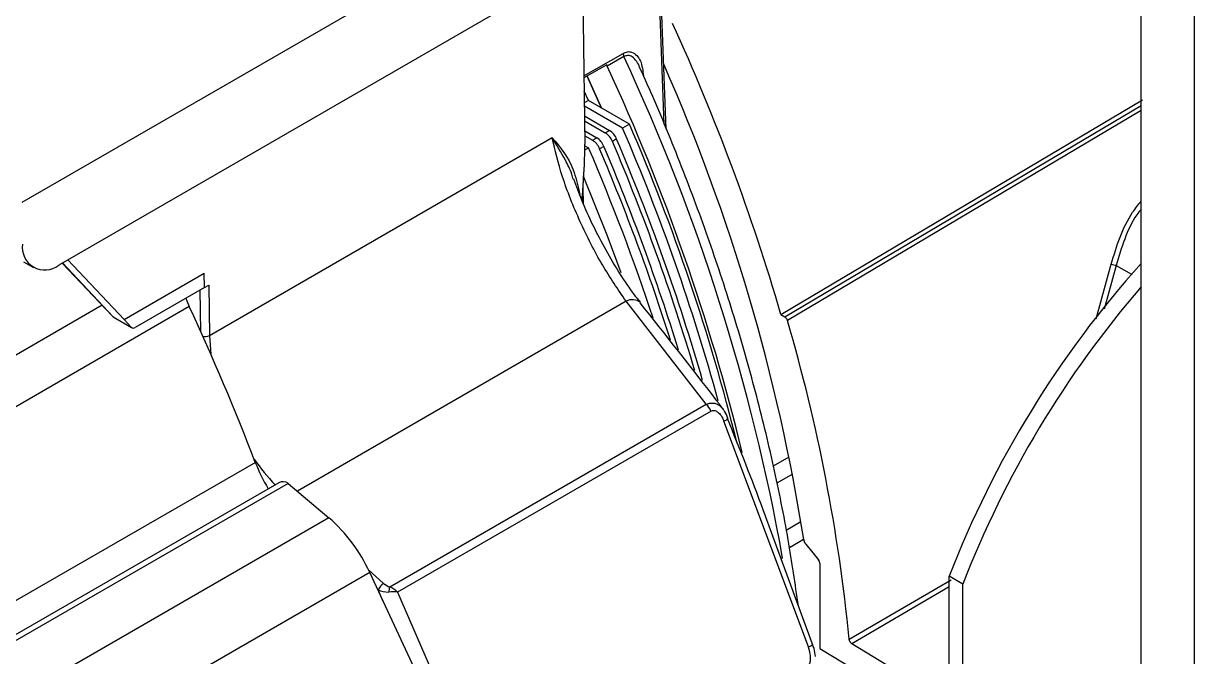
# Model space of a CAD drawing. Extents: x 7 to 135, y 1 to 99.
# Drawn here: x 96.168 to 99.081, y 79.483 to 81.058 of the extents above; entities that cross this region are included whole.
import ezdxf

# ---------------------------------------------------------------- set-up
doc = ezdxf.new("R2010")
doc.units = 0
doc.header["$MEASUREMENT"] = 0
doc.layers.add('OBJECT', color=7, linetype='CONTINUOUS')

msp = doc.modelspace()

# ---------------------------------------------------------------- linework, layer by layer
at = {"layer": 'OBJECT'}
for p, q in [((98.9479, 78.9385), (98.9479, 86.0266)), ((99.0808, 78.8382), (99.0808, 85.9499)), ((97.5083, 81.3876), (96.1648, 80.6121)), ((97.5563, 81.3241), (97.5648, 80.7573)), ((97.7665, 80.7947), (97.7509, 81.2272)), ((97.7615, 80.8069), (97.7465, 81.2207)), ((97.423, 81.13), (96.2563, 80.4565)), ((97.5623, 80.9268), (97.6597, 80.983)), ((97.6617, 80.9749), (97.6204, 80.951)), ((97.619, 80.9547), (97.5623, 80.9219)), ((97.5704, 80.9266), (97.606, 80.847)), ((97.6064, 80.8469), (97.5706, 80.9267)), ((97.5733, 80.866), (97.5628, 80.8893)), ((97.5733, 80.866), (97.5633, 80.8602)), ((97.6586, 80.7971), (97.5634, 80.8521)), ((97.6755, 80.8069), (97.5733, 80.866)), ((98.0522, 80.3335), (98.9517, 80.8679)), ((98.0619, 80.3275), (98.9479, 80.8538)), ((97.5637, 80.8274), (97.6259, 80.7915)), ((98.9479, 80.8413), (98.0683, 80.3187)), ((97.5639, 80.8151), (97.6153, 80.7854)), ((97.5643, 80.7904), (97.5941, 80.7732)), ((97.6153, 80.7854), (97.6259, 80.7915)), ((97.6755, 80.8069), (97.6586, 80.7971)), ((96.6312, 80.2817), (97.4834, 80.7737)), ((97.5645, 80.7781), (97.5836, 80.7671)), ((97.5836, 80.7671), (97.5941, 80.7732)), ((97.6437, 80.7701), (97.6331, 80.764)), ((97.5645, 80.7428), (97.5739, 80.7482)), ((97.5647, 80.7535), (97.5739, 80.7482)), ((97.6119, 80.7517), (97.6014, 80.7457)), ((97.5506, 80.6399), (97.5519, 80.6308)), ((96.279, 80.4696), (96.4191, 80.3212)), ((96.1685, 80.4644), (96.1939, 80.4502)), ((96.2651, 80.4616), (96.3893, 80.3299)), ((96.2655, 80.4618), (96.3916, 80.3282)), ((98.8365, 80.3227), (98.8737, 80.4585)), ((98.8861, 80.4554), (98.8564, 80.347)), ((98.8861, 80.4554), (98.9238, 80.4337)), ((96.4191, 80.3212), (96.6182, 80.4361)), ((96.6187, 80.4007), (96.6181, 80.4361)), ((96.6187, 80.4007), (96.6182, 80.4361)), ((96.6187, 80.4007), (96.4464, 80.3013)), ((96.6098, 80.2902), (96.6083, 80.3947)), ((96.6187, 80.4007), (96.6293, 80.4068)), ((96.6293, 80.4068), (96.6312, 80.2817)), ((96.3642, 80.3565), (85.7638, 74.237)), ((96.5809, 80.3533), (85.8142, 74.1378)), ((97.6672, 80.3666), (96.8497, 79.8946)), ((97.8664, 80.1102), (97.6672, 80.3666)), ((96.3916, 80.3282), (96.4376, 80.3015)), ((96.3927, 80.3272), (96.4389, 80.3006)), ((98.0522, 80.3335), (98.0619, 80.3275)), ((96.4191, 80.3212), (96.419, 80.3213)), ((96.419, 80.3213), (96.4376, 80.3015)), ((96.6312, 80.2817), (96.6348, 80.2341)), ((97.0799, 79.6561), (97.8664, 80.1102)), ((97.8783, 80.0934), (97.0987, 79.6433)), ((98.1206, 79.507), (97.9106, 80.0683)), ((97.9209, 80.0757), (97.9209, 80.0755)), ((98.0336, 79.9574), (98.0724, 79.9798)), ((96.7452, 79.9659), (86.2305, 73.8959)), ((98.0809, 79.9369), (98.0421, 79.9145)), ((96.8034, 79.9153), (86.2862, 73.8439)), ((96.8272, 79.9137), (86.2964, 73.8344)), ((96.8272, 79.9137), (96.9278, 79.8282)), ((96.9278, 79.8282), (86.3915, 73.7457)), ((98.1308, 79.5134), (98.0082, 79.8476)), ((98.0654, 79.7976), (98.1018, 79.8186)), ((98.1087, 79.7742), (98.0732, 79.7537)), ((98.1139, 79.7626), (98.1456, 79.7231)), ((98.1491, 79.714), (98.1491, 79.5033)), ((97.0296, 79.692), (86.4928, 73.6093)), ((97.0262, 79.699), (97.0642, 79.6648)), ((97.2534, 79.2124), (97.0296, 79.692)), ((98.5045, 79.6632), (98.4706, 79.6828)), ((98.4706, 79.3001), (98.4706, 79.6828)), ((98.2219, 79.5259), (98.4753, 79.674)), ((98.4706, 79.6561), (98.2288, 79.5147)), ((98.5045, 79.2745), (98.5045, 79.6632)), ((97.0508, 79.6485), (97.0492, 79.6499)), ((97.0634, 79.6196), (97.0508, 79.6485)), ((97.0987, 79.6433), (97.3677, 79.0254)), ((98.4499, 79.3804), (98.2288, 79.5147)), ((98.1491, 79.5033), (98.357, 79.3769))]:
    msp.add_line(p, q, dxfattribs=at)
at = {"layer": 'OBJECT', "flags": 128}
for points in [[(97.6549, 80.4371), (97.62, 80.5308), (97.5624, 80.6753)], [(97.5506, 80.6399), (97.549, 80.6385), (97.5489, 80.6385)], [(96.5722, 80.3739), (96.5747, 80.3677), (96.5809, 80.3533)], [(96.3893, 80.3299), (96.3897, 80.3295), (96.3916, 80.3282)], [(96.3927, 80.3272), (96.3923, 80.3275), (96.3916, 80.3282)]]:
    msp.add_lwpolyline(points, dxfattribs=at)
at = {"layer": 'OBJECT'}
for centre, radius, start, end in [((92.9289, 78.8386), 5.337, 16.2665, 24.5682), ((97.6803, 80.9838), 0.0206, 182.1829, 205.5868), ((93.0846, 78.8405), 5.0503, 10.1102, 25.0007), ((97.6419, 80.961), 0.0237, 195.4632, 204.7904), ((92.8716, 78.7524), 5.2331, 13.6819, 24.8438), ((93.406, 79.0318), 4.761, 8.9663, 23.8412), ((97.6013, 80.753), 0.0456, 21.9152, 57.473), ((92.8272, 78.7219), 5.2582, 15.405, 23.2448), ((92.9403, 78.7661), 5.1563, 14.0018, 23.3153), ((97.559, 80.7286), 0.0456, 21.9152, 57.473), ((97.5696, 80.7347), 0.0456, 21.9152, 57.473), ((97.5908, 80.747), 0.0456, 21.9152, 57.473), ((92.7356, 78.6811), 5.3221, 16.5223, 23.0398), ((92.7918, 78.7038), 5.2735, 16.1383, 23.0676), ((92.6197, 78.6262), 5.3895, 18.3683, 23.1869), ((92.6717, 78.6502), 5.3565, 17.6024, 23.0287), ((92.6926, 78.6604), 5.3454, 17.2448, 23.0323), ((96.2216, 80.5003), 0.0559, 171.6328, 308.3716), ((100.8408, 78.764), 2.542, 138.127, 158.8102), ((98.9674, 80.8086), 0.3625, 255.0108, 257.0411), ((100.8747, 78.7444), 2.542, 139.2863, 158.8102), ((91.0282, 77.7707), 6.1239, 21.00617, 24.94425), ((97.6826, 80.3386), 0.0319, 50.7175, 118.7497), ((96.4002, 80.3402), 0.015, 223.3356, 239.9883), ((93.9108, 79.1015), 4.332, 5.6216, 16.3179), ((96.6203, 80.3027), 0.0237, 255.9771, 297.3695), ((97.8329, 80.0738), 0.0494, 23.2843, 47.3135), ((97.9038, 80.0892), 0.0219, 288.089, 321.4779), ((97.2311, 80.3215), 0.6, 215.4142, 223.2886), ((97.142, 80.1188), 0.4253, 201.067, 210.9245), ((96.814, 79.8948), 0.0231, 54.9844, 117.2198), ((96.6607, 79.5227), 0.4059, 24.659, 48.8357), ((97.0805, 79.6376), 0.0317, 120.902, 159.8703), ((96.694, 79.7413), 0.3952, 345.6512, 347.5579), ((98.115, 79.5279), 0.0217, 284.9235, 318.5007)]:
    msp.add_arc(centre, radius, start, end, dxfattribs=at)
for centre, major_axis, ratio, start_param, end_param in [((96.4462, 80.3136), (0.0073, 0.0131), 0.588967, 2.956411, 3.916342), ((98.1421, 79.7181), (-0.005, 0.00866), 0.577456, 3.927011, 4.973992), ((97.0748, 79.6709), (0.0178, -0.0122), 0.526469, 4.465838, 5.330084), ((97.0811, 79.6398), (0.0275, -0.018), 0.41479, 1.170364, 1.876915), ((97.072, 79.6608), (0.0324, -0.0019), 0.534676, 4.031601, 4.895847), ((97.0811, 79.6398), (0.0323, 0.0008), 0.11295, 0.992225, 1.698776)]:
    msp.add_ellipse(centre, major_axis=major_axis, ratio=ratio, start_param=start_param, end_param=end_param, dxfattribs=at)
for points, knots in [([(97.6597, 80.983), (97.6633, 80.9846), (97.6709, 80.9881), (97.6831, 80.9866), (97.6942, 80.9786), (97.7064, 80.9603), (97.7088, 80.9404), (97.7104, 80.9271)], [0, 0, 0, 0, 0.113918, 0.237813, 0.431393, 0.623796, 1, 1, 1, 1]), ([(97.7003, 80.949), (97.7001, 80.95), (97.6984, 80.9572), (97.6911, 80.9666), (97.6816, 80.9759), (97.671, 80.9787), (97.6646, 80.9761), (97.6617, 80.9749)], [0, 0, 0, 0, 0.050033, 0.358073, 0.656741, 0.838654, 1, 1, 1, 1]), ([(98.0955, 79.6086), (98.0876, 79.6634), (98.071, 79.7781), (98.0351, 79.9562), (97.9903, 80.1413), (97.937, 80.3277), (97.8758, 80.5146), (97.8063, 80.7013), (97.747, 80.8462), (97.7099, 80.9284), (97.7005, 80.9491)], [0, 0, 0, 0, 0.125968, 0.263989, 0.401974, 0.539925, 0.677846, 0.81574, 0.953611, 1, 1, 1, 1]), ([(97.4834, 80.7737), (97.4835, 80.7735), (97.5035, 80.7499), (97.5335, 80.7126), (97.5463, 80.6583), (97.5506, 80.6399)], [0, 0, 0, 0, 0.0033457, 0.6628443, 1, 1, 1, 1]), ([(97.6672, 80.3666), (97.6472, 80.3958), (97.6066, 80.455), (97.5509, 80.5649), (97.5057, 80.6777), (97.4908, 80.742), (97.4834, 80.7737)], [0, 0, 0, 0, 0.243788, 0.4949, 0.751327, 1, 1, 1, 1]), ([(97.536, 80.6697), (97.5347, 80.6741), (97.5296, 80.6918), (97.5114, 80.7268), (97.4947, 80.7559), (97.4835, 80.7735), (97.4834, 80.7737)], [0, 0, 0, 0, 0.105809, 0.417361, 0.995369, 1, 1, 1, 1]), ([(97.5576, 80.6166), (97.5579, 80.6208), (97.5604, 80.6595), (97.5642, 80.7071), (97.5647, 80.7489), (97.5648, 80.7573)], [0, 0, 0, 0, 0.090273, 0.818, 1, 1, 1, 1]), ([(97.5612, 80.6085), (97.5607, 80.6299), (97.56, 80.6584), (97.5621, 80.6852), (97.5626, 80.6918)], [0, 0, 0, 0, 0.749859, 1, 1, 1, 1]), ([(97.703, 80.364), (97.698, 80.3701), (97.6809, 80.3912), (97.6516, 80.4349), (97.6168, 80.4929), (97.5848, 80.5547), (97.5575, 80.6146), (97.5435, 80.6527), (97.5371, 80.6701)], [0, 0, 0, 0, 0.078397, 0.269278, 0.460387, 0.650452, 0.839732, 1, 1, 1, 1]), ([(98.8737, 80.4585), (98.8804, 80.4813), (98.8939, 80.5269), (98.9199, 80.5807), (98.9407, 80.6067), (98.9479, 80.6158)], [0, 0, 0, 0, 0.394095, 0.789355, 1, 1, 1, 1]), ([(98.9479, 80.596), (98.9442, 80.5912), (98.9275, 80.5698), (98.9055, 80.5219), (98.8926, 80.4775), (98.8861, 80.4554)], [0, 0, 0, 0, 0.124968, 0.563025, 1, 1, 1, 1]), ([(97.9084, 80.0987), (97.9025, 80.1065), (97.8353, 80.195), (97.7656, 80.2827), (97.7021, 80.3628)], [0, 0, 0, 0, 0.087571, 1, 1, 1, 1]), ([(98.0619, 80.3275), (98.0623, 80.3272), (98.0631, 80.3267), (98.0642, 80.3256), (98.0653, 80.3244), (98.0663, 80.3231), (98.0671, 80.3217), (98.0678, 80.3202), (98.0681, 80.3192), (98.0683, 80.3187)], [0, 0, 0, 0, 0.143832, 0.287709, 0.431532, 0.575363, 0.719195, 0.857751, 1, 1, 1, 1]), ([(97.8664, 80.1102), (97.8673, 80.1106), (97.8719, 80.1125), (97.88, 80.114), (97.8909, 80.1124), (97.9008, 80.1076), (97.9055, 80.101), (97.9076, 80.0981)], [0, 0, 0, 0, 0.062638, 0.296381, 0.505753, 0.782976, 1, 1, 1, 1]), ([(97.8783, 80.0934), (97.8787, 80.0936), (97.8809, 80.0947), (97.885, 80.0954), (97.8912, 80.0939), (97.8984, 80.0889), (97.9054, 80.08), (97.9089, 80.0721), (97.9106, 80.0683)], [0, 0, 0, 0, 0.037514, 0.176038, 0.303572, 0.484237, 0.750666, 1, 1, 1, 1]), ([(97.92, 80.0753), (97.9179, 80.0816), (97.9152, 80.0901), (97.9094, 80.0965), (97.9079, 80.0981)], [0, 0, 0, 0, 0.74444, 1, 1, 1, 1]), ([(98.0082, 79.8476), (98.0082, 79.8476), (97.9804, 79.9243), (97.9497, 79.9996), (97.9191, 80.0748)], [0, 0, 0, 0, 0.000284, 1, 1, 1, 1]), ([(98.1088, 79.7738), (98.1089, 79.7733), (98.109, 79.7723), (98.1095, 79.7707), (98.11, 79.7692), (98.1107, 79.7676), (98.1115, 79.766), (98.1125, 79.7643), (98.1134, 79.7632), (98.1139, 79.7626)], [0, 0, 0, 0, 0.134202, 0.268402, 0.40262, 0.536803, 0.671023, 0.805219, 1, 1, 1, 1]), ([(98.1378, 79.4833), (98.1372, 79.4899), (98.1361, 79.5003), (98.132, 79.5098), (98.1305, 79.5133)], [0, 0, 0, 0, 0.634339, 1, 1, 1, 1]), ([(98.2288, 79.5147), (98.228, 79.5153), (98.2268, 79.5161), (98.2254, 79.5178), (98.2244, 79.5191), (98.2236, 79.5205), (98.2229, 79.522), (98.2222, 79.5239), (98.222, 79.5251), (98.2219, 79.5259)], [0, 0, 0, 0, 0.235242, 0.351571, 0.467893, 0.584225, 0.70056, 0.816905, 1, 1, 1, 1]), ([(98.118, 79.4586), (98.1193, 79.4595), (98.1218, 79.4614), (98.1246, 79.4669), (98.1265, 79.4762), (98.1257, 79.4905), (98.1224, 79.5011), (98.1206, 79.507)], [0, 0, 0, 0, 0.10525, 0.210112, 0.376734, 0.652861, 1, 1, 1, 1])]:
    msp.add_open_spline(points, degree=3, knots=knots, dxfattribs=at)

doc.saveas('drawing.dxf')
